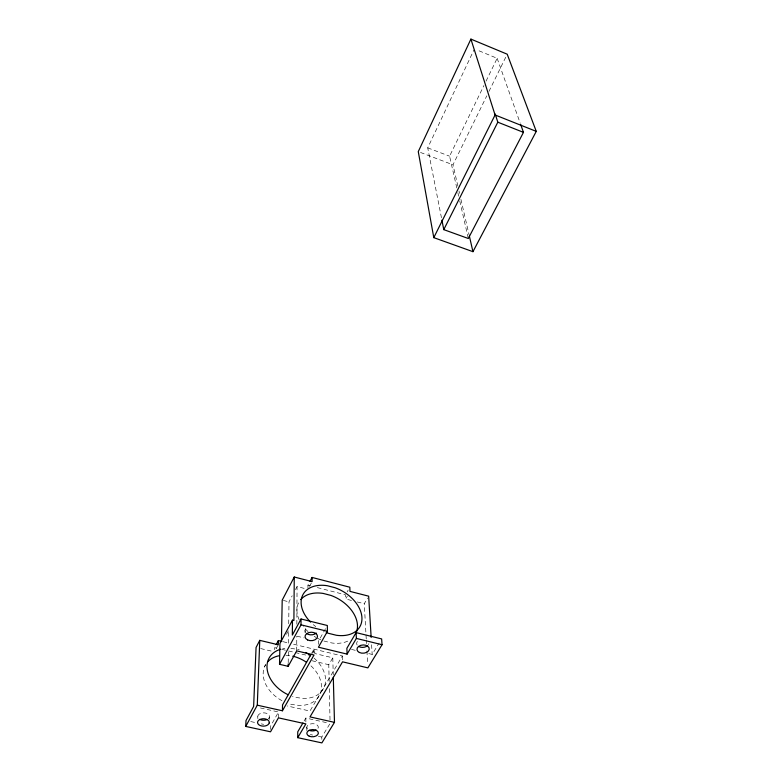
<?xml version="1.0" encoding="UTF-8"?>
<svg xmlns="http://www.w3.org/2000/svg" width="782" height="782" viewBox="0 0 782 782"><rect width="100%" height="100%" fill="white"/><g stroke="black" fill="none" stroke-linecap="round" stroke-linejoin="round"><path stroke-width="0.59" stroke-dasharray="3.91 2.93" d="M296.701 650.878L296.779 636.313M296.847 624.183L297.052 586.568L305.782 588.797M288.216 662.686L288.372 650.526M288.47 643.224L288.617 631.054M288.714 623.762L288.998 601.866L292.214 595.747M278.431 717.856L278.548 711.991L258.383 707.514M274.56 649.734L274.609 647.633L280.455 649.021M269.34 719.372L269.399 717.026A5.836 3.705 -0.3 0 0 265.841 713.135L264.355 712.891A5.836 3.705 -0.3 0 0 258.549 714.748A5.836 3.705 -0.3 0 0 259.008 718.854M270.601 729.44L270.689 725.921L278.548 711.991M257.728 718.482L257.816 716.126M269.399 717.026L269.008 717.964A5.836 3.705 -0.3 0 1 268.246 718.795M441.449 217.777L427.725 147.857L473.892 50.009M456.805 187.944L449.582 156.195L483.931 85.502M486.052 81.152L497.147 58.308L476.58 49.804M457.91 186.224L452.983 164.806L486.805 95.815M488.955 91.426L506.13 56.382M295.44 589.628L297.052 586.568M264.56 666.694L265.645 664.671M307.952 588.308L307.942 585.18L309.486 582.287M276.124 648.816L278.284 644.788M309.516 586.451L311.588 582.58M286.495 634.29L288.783 630.048M311.588 653.381L313.963 649.168L313.993 652.677M325.527 628.669L318.362 641.367L318.421 646.04M312.517 653.283L314.755 649.314L314.794 653.517L332.8 657.818L333.24 674.866M347.12 591.964L348.195 590.068M351.489 600.468L345.673 598.983L347.296 596.128M329.163 681.493L328.782 664.71L332.8 657.818M366.23 638.826L364.265 603.733L367.55 598.074M304.12 720.994L305.85 718.042L328.948 723.174M293.631 644.241L342.35 655.99L309.965 711.043L287.131 705.931M321.832 739.391L321.793 737.045L330.102 723.428M368.733 653.586L372.183 654.426L379.114 643.058M285.87 655.228L291.618 656.059M290.855 648.366L297.16 649.304A31.172 22.766 30.1 0 1 299.301 649.91M250.709 721.561L256.584 722.842M261.286 723.868L263.642 724.376M310.346 734.552L312.634 735.051M318.362 736.302L321.793 737.045M281.618 649.304L287.463 650.692M288.636 650.976L310.835 656.264M260.68 648.561L272.204 651.298M311.979 660.731L328.782 664.71M283.074 641.699L288.939 643.117M297.062 636.206L304.159 637.926M351.48 649.402L356.084 650.516M323.846 641.005L331.92 642.99A32.492 22.267 29.8 0 0 350.268 639.705M283.338 600.439L288.998 601.866M357.296 601.954L364.265 603.733M307.942 585.18L310.288 585.786M317.336 587.595L345.517 594.819L345.673 598.983M420.511 152.47L452.983 164.806M427.725 147.857L449.582 156.195M497.147 58.308L520.226 123.233M459.005 190.984L459.552 193.369M460.921 199.322L469.122 235.02M457.871 192.646L458.672 196.174M459.748 200.876L468.31 238.5M371.597 644.72L372.183 654.426M366.299 640.038L366.504 643.664M366.914 650.927L367.657 664.241M342.35 655.99L342.545 661.826M329.32 688.678L330.072 722.226M306.827 727.084L306.837 730.593M305.85 718.042L305.87 723.907M305.048 630.302L305.048 632.638M315.791 626.626A32.668 22.189 29.8 0 1 313.269 624.613M310.943 665.844A31.006 22.825 30.1 0 1 320.786 692.08A31.006 22.825 30.1 0 1 299.496 705.472L291.784 704.484A31.006 22.825 30.1 0 1 288.45 703.517M281.989 700.701A31.006 22.825 30.1 0 1 265.636 664.563M314.061 658.141A31.172 22.766 30.1 0 1 324.98 684.729A31.172 22.766 30.1 0 1 303.543 698.463L295.801 697.446A31.172 22.766 30.1 0 1 292.458 696.479M282.654 648.747A31.172 22.766 30.1 0 1 284.922 648.376M305.567 632.462A6.217 4.233 -1.5 0 1 306.182 628.229M368.86 643.596A6.119 4.125 -3.6 0 1 368.449 644.651M357.159 645.052A6.119 4.125 -3.6 0 1 357.931 640.917M320.845 639.832A32.492 22.267 29.8 0 1 316.935 637.926M315.996 637.398A32.492 22.267 29.8 0 1 314.149 636.274M308.049 631.612A32.492 22.267 29.8 0 1 303.221 626.421M299.193 619.872A32.492 22.267 29.8 0 1 299.32 601.495M307.306 728.922A5.748 3.617 -2 0 1 309.32 724.396A5.748 3.617 -2 0 1 316.671 724.718A5.748 3.617 -2 0 1 317.199 729.352"/><path stroke-width="1.17" d="M334.481 722.353L321.881 742.9L297.727 737.67L305.87 723.907L278.431 717.856L270.533 731.796L245.734 726.429L257.288 705.178L282.439 710.779L314.022 655.013L296.701 650.878L288.167 666.332L279.536 664.309L301.021 624.828L301.031 618.992L327.316 625.492L327.443 631.318L318.44 647.203L347.1 654.114L356.377 638.425L356.093 632.609L381.636 638.923L382.046 644.73L367.863 667.867L342.545 661.826L310.004 716.908L334.481 722.353L333.308 677.3M297.727 737.67L297.756 731.815L302.957 722.959M371.157 637.438L368.654 596.177L349.984 591.378L349.808 587.214L312.067 577.448L312.106 581.613L294.257 577.008L293.905 620.497L292.468 620.146L292.331 635.062L301.031 618.992M288.167 666.332L288.206 663.898M282.439 710.779L282.537 704.905L311.001 654.426M281.412 641.406L282.204 600.156L294.257 577.008M279.536 664.309L279.956 643.498L292.468 620.146M281.901 641.426L278.372 640.575L278.284 644.788L259.771 640.36L256.066 647.476L253.632 706.459L246.007 720.545L245.734 726.429M257.288 705.178L259.771 640.36M470.901 39.1L418.272 151.62L433.785 237.64L472.954 251.677L536.266 131.366L507.205 54.193L470.901 39.1L495.074 114.974L433.785 237.64M520.636 124.377L523.471 132.353L468.31 238.5L443.775 229.625L497.811 122.188L495.211 114.045M276.222 644.612L278.372 640.575M310.004 581.319L312.067 577.448M356.093 632.609L346.876 648.288L347.1 654.114M292.771 656.225L293.299 656.303A31.006 22.825 30.1 0 1 306.554 662.344M301.021 624.828L327.443 631.318M356.377 638.425L382.046 644.73M497.811 122.188L523.471 132.353M495.074 114.974L536.266 131.366M469.396 236.213L472.954 251.677M441.908 220.143L443.775 229.625M326.241 632.491A32.668 22.189 29.8 0 0 328.245 633.254L336.358 635.267A32.668 22.189 29.8 0 0 361.949 618.093A32.668 22.189 29.8 0 0 335.107 587.741L327.335 585.728A32.668 22.189 29.8 0 0 302.556 595.415A32.668 22.189 29.8 0 0 310.601 622.14M267.796 661.709A31.006 22.825 30.1 0 1 278.842 655.795M288.069 694.709A31.172 22.766 30.1 0 1 267.278 670.125A31.172 22.766 30.1 0 1 280.474 649.295M305.567 652.471A31.172 22.766 30.1 0 1 310.483 655.384M316.26 633.049A6.217 4.233 -1.5 0 1 306.417 633.381M367.648 645.609A6.119 4.125 -3.6 0 1 359.094 646.675M300.708 599.618A32.492 22.267 29.8 0 1 323.132 593.411L330.864 595.405A32.492 22.267 29.8 0 1 356.553 631.788M267.18 719.489A5.836 3.705 -0.3 0 1 260.083 719.528M316.163 730.065A5.748 3.617 -2 0 1 309.193 730.329M269.233 722.9L268.842 723.839A5.865 3.705 -0.4 0 1 261.667 725.979A5.865 3.705 -0.4 0 1 257.689 721.669A5.865 3.705 -0.4 0 1 264.169 718.766L265.655 719.01A5.865 3.705 -0.4 0 1 269.233 722.9M359.358 652.481A6.148 4.135 -3.6 0 0 369.202 649.412A6.148 4.135 -3.6 0 0 360.766 645.336A6.148 4.135 -3.6 0 0 359.358 652.481M307.6 639.94A6.246 4.233 -1.6 0 0 317.482 636.812A6.246 4.233 -1.6 0 0 308.734 632.628A6.246 4.233 -1.6 0 0 307.6 639.94M309.193 736.175A5.777 3.617 -2 0 0 318.333 733.438A5.777 3.617 -2 0 0 310.249 729.919A5.777 3.617 -2 0 0 309.193 736.175"/></g></svg>
